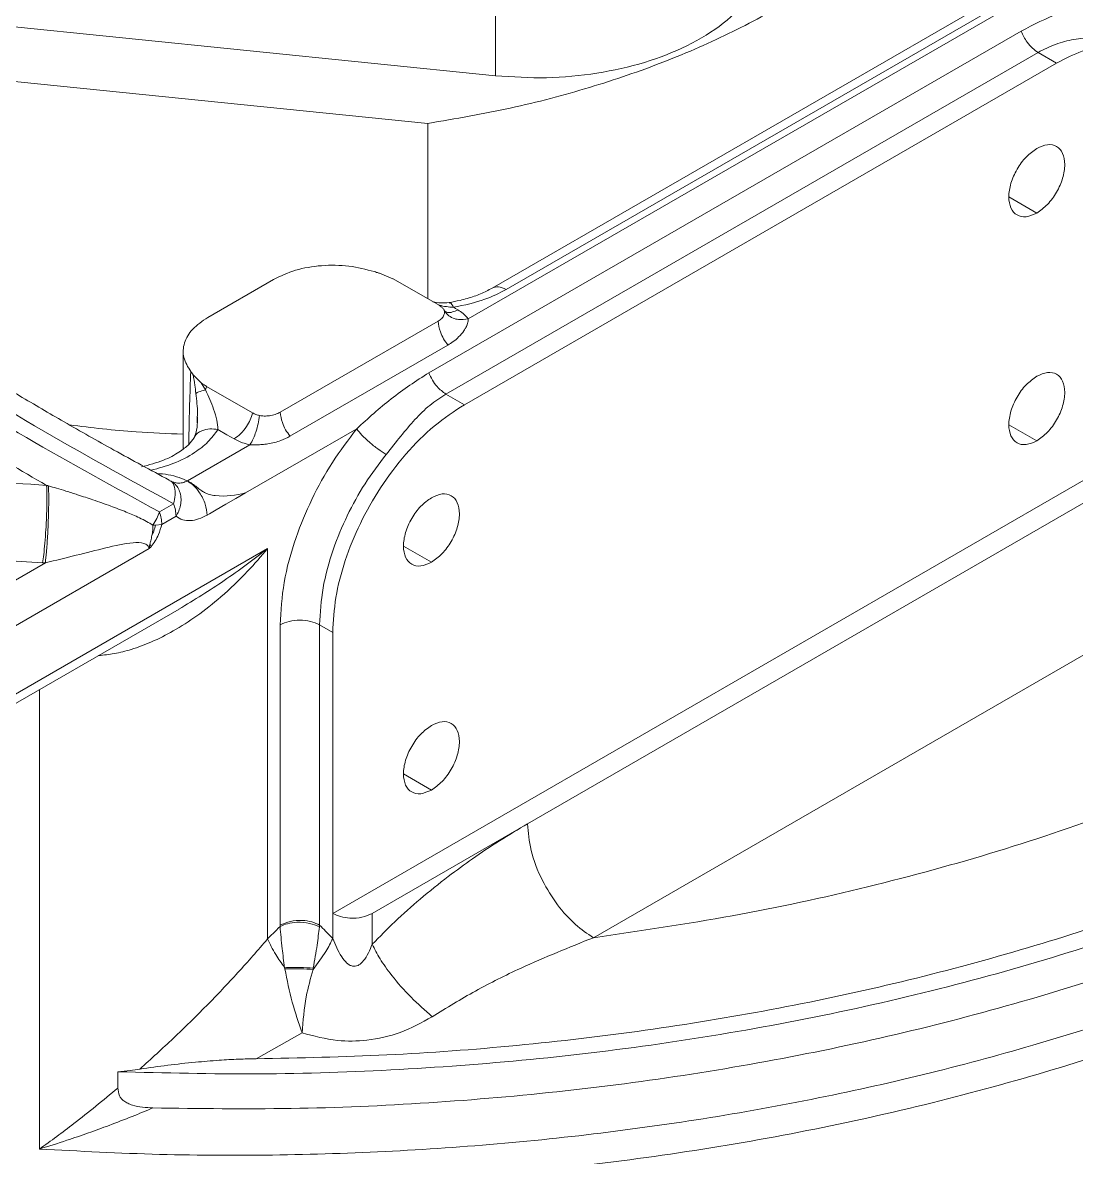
# Model space of a CAD drawing. Header units: millimetres. Extents: x 169 to 14583, y -399 to 10804.
# Drawn here: x 13317.3 to 13430.5, y 7036.6 to 7158.6 of the extents above; entities that cross this region are included whole.
import ezdxf

# ---------------------------------------------------------------- set-up
doc = ezdxf.new("R2010")
doc.units = ezdxf.units.MM
doc.header["$LTSCALE"] = 35

msp = doc.modelspace()

# ---------------------------------------------------------------- linework, layer by layer
at = {"color": 7, "linetype": 'Continuous', "lineweight": 18}
for p, q in [((13365.196, 7126.717), (13430.545, 7164.442)), ((13423.401, 7162.149), (13367.76, 7130.028)), ((13368.14, 7152.866), (13368.14, 7162.664)), ((13289.355, 7160.885), (13368.14, 7152.866)), ((13369.26, 7129.879), (13424.901, 7162)), ((13424.604, 7157.666), (13360.964, 7120.928)), ((13426.441, 7155.381), (13362.801, 7118.643)), ((13428.423, 7154.236), (13426.441, 7155.381)), ((13293.164, 7154.636), (13360.858, 7147.745)), ((13428.423, 7154.236), (13364.784, 7117.498)), ((13360.858, 7147.745), (13360.858, 7128.885)), ((13423.297, 7139.845), (13426.302, 7138.11)), ((13355.673, 7131.634), (13357.109, 7131.049)), ((13344.278, 7130.969), (13337.206, 7126.887)), ((13357.109, 7131.049), (13357.149, 7131.027)), ((13362.077, 7128.182), (13357.149, 7131.027)), ((13362.697, 7127.506), (13362.619, 7127.667)), ((13344.989, 7116.68), (13361.96, 7126.477)), ((13334.571, 7123.149), (13334.571, 7112.757)), ((13346.045, 7114.109), (13363.016, 7123.906)), ((13336.513, 7119.832), (13335.638, 7120.703)), ((13336.513, 7119.832), (13336.968, 7119.09)), ((13342.035, 7116.612), (13337.085, 7119.47)), ((13364.784, 7117.498), (13362.801, 7118.643)), ((13336.086, 7116.189), (13336.064, 7115.549)), ((13442.565, 7115.858), (13350.642, 7062.791)), ((13353.217, 7114.903), (13341.276, 7108.009)), ((13423.297, 7115.348), (13426.302, 7113.614)), ((13371.582, 7072.43), (13442.565, 7113.408)), ((13335.023, 7109.298), (13341.744, 7113.179)), ((13333.206, 7109.282), (13333.048, 7109.343)), ((13332.006, 7105.968), (13333.531, 7106.849)), ((13332.272, 7104.628), (13333.797, 7105.508)), ((13331.311, 7104.542), (13331.598, 7104.545)), ((13331.598, 7104.545), (13332.272, 7104.628)), ((13330.935, 7102.23), (13330.987, 7102.49)), ((13310.336, 7090.148), (13330.915, 7102.028)), ((13343.641, 7102.026), (13310.336, 7082.799)), ((13330.915, 7102.028), (13330.935, 7102.23)), ((13343.641, 7060.042), (13343.641, 7102.026)), ((13358.243, 7102.29), (13361.248, 7100.555)), ((13378.653, 7060.183), (13449.636, 7101.161)), ((13308.215, 7093.823), (13319.756, 7100.485)), ((13309.715, 7081.426), (13334.12, 7095.514)), ((13344.985, 7093.82), (13344.985, 7061.533)), ((13350.642, 7093.003), (13349.227, 7093.82)), ((13349.227, 7093.82), (13349.227, 7061.533)), ((13350.642, 7062.791), (13350.642, 7093.003)), ((13319.127, 7086.859), (13319.127, 7037.451)), ((13358.243, 7077.794), (13361.248, 7076.059)), ((13371.582, 7072.43), (13354.884, 7062.791)), ((13350.642, 7062.791), (13350.642, 7060.095)), ((13354.884, 7059.474), (13354.884, 7062.791)), ((13342.421, 7047.164), (13347.352, 7049.937)), ((13327.553, 7044.017), (13327.553, 7045.766))]:
    msp.add_line(p, q, dxfattribs=at)
at = {"color": 7, "linetype": 'Continuous', "lineweight": 18, "flags": 128}
for points in [[(13364.077, 7127.703), (13363.821, 7127.851), (13363.62, 7127.967)], [(13338.294, 7114.83), (13339.269, 7114.267), (13340.035, 7113.825)], [(13337.144, 7105.624), (13337.409, 7105.777), (13338.12, 7106.187), (13339.159, 7106.787), (13340.215, 7107.397), (13341.276, 7108.009)]]:
    msp.add_lwpolyline(points, dxfattribs=at)
at = {"color": 7, "linetype": 'Continuous', "lineweight": 18}
for points, knots in [([(13360.858, 7147.745), (13363.837, 7148.254), (13369.801, 7149.274), (13378.294, 7151.528), (13386.318, 7154.278), (13393.745, 7157.547), (13400.491, 7161.273), (13406.459, 7165.417), (13411.61, 7169.918), (13415.724, 7174.744), (13418.147, 7178.091), (13418.896, 7179.846), (13418.903, 7179.862)], [0, 0, 0, 0, 0.1109004, 0.2220986, 0.3330014, 0.4438968, 0.5550991, 0.6660028, 0.7768982, 0.8881005, 0.9990042, 1, 1, 1, 1]), ([(13563.294, 7141.466), (13563.631, 7138.186), (13564.305, 7131.627), (13563.669, 7121.768), (13561.831, 7111.966), (13558.676, 7102.274), (13554.259, 7092.749), (13548.602, 7083.445), (13541.921, 7074.668), (13534.371, 7066.439), (13526.099, 7058.765), (13516.918, 7051.444), (13506.872, 7044.512), (13496.014, 7038.001), (13484.046, 7031.758), (13470.94, 7025.87), (13456.702, 7020.422), (13441.789, 7015.614), (13426.282, 7011.478), (13410.276, 7008.035), (13393.864, 7005.303), (13377.601, 7003.358), (13361.61, 7002.14), (13345.983, 7001.583), (13330.328, 7001.659), (13314.72, 7002.367), (13299.235, 7003.7), (13283.486, 7005.712), (13267.577, 7008.464), (13251.635, 7012.004), (13236.203, 7016.232), (13221.377, 7021.13), (13207.239, 7026.663), (13193.87, 7032.801), (13181.699, 7039.324), (13170.71, 7046.14), (13160.867, 7053.169), (13151.899, 7060.577), (13143.851, 7068.33), (13136.757, 7076.387), (13130.468, 7084.962), (13125.132, 7094.041), (13120.888, 7103.592), (13117.912, 7113.302), (13116.231, 7123.115), (13115.847, 7132.974), (13116.763, 7142.82), (13118.909, 7152.328), (13122.184, 7161.443), (13126.083, 7169.676), (13129.414, 7174.845), (13130.926, 7177.192)], [0, 0, 0, 0, 0.0212331, 0.0424662, 0.0636993, 0.0849324, 0.1061656, 0.1273986, 0.1486317, 0.1680962, 0.1875606, 0.207025, 0.2264894, 0.2459539, 0.2654183, 0.2866514, 0.3078846, 0.3291177, 0.3503507, 0.3715839, 0.392817, 0.41405, 0.4335145, 0.452979, 0.4724434, 0.4919078, 0.5113723, 0.5308367, 0.5520697, 0.5733029, 0.594536, 0.6157691, 0.6370022, 0.6582353, 0.6794684, 0.6989329, 0.7183973, 0.7378617, 0.7573261, 0.7767906, 0.796255, 0.8174881, 0.8387212, 0.8599543, 0.8811874, 0.9024206, 0.9236536, 0.9448867, 0.9643512, 0.9838156, 1, 1, 1, 1]), ([(13368.14, 7152.866), (13369.965, 7152.748), (13373.615, 7152.514), (13379.092, 7153.047), (13384.234, 7154.207), (13388.892, 7156.027), (13392.767, 7158.439), (13395.722, 7161.337), (13396.642, 7163.494), (13397.101, 7164.572)], [0, 0, 0, 0, 0.1400121, 0.2800242, 0.4200363, 0.5600485, 0.706699, 0.8533495, 1, 1, 1, 1]), ([(13432.664, 7160.85), (13431.335, 7160.485), (13428.659, 7159.751), (13425.961, 7158.364), (13424.604, 7157.666)], [0, 0, 0, 0, 0.4968367, 1, 1, 1, 1]), ([(13426.441, 7155.381), (13426.234, 7155.521), (13425.821, 7155.802), (13425.133, 7156.57), (13424.804, 7157.251), (13424.604, 7157.666)], [0, 0, 0, 0, 0.2806499, 0.5612998, 1, 1, 1, 1]), ([(13529.001, 7156.716), (13528.99, 7154.017), (13528.968, 7148.619), (13527.617, 7140.553), (13525.308, 7132.565), (13521.961, 7124.699), (13517.618, 7116.997), (13512.297, 7109.502), (13505.82, 7102.014), (13498.11, 7094.607), (13489.108, 7087.368), (13479.114, 7080.577), (13468.194, 7074.278), (13456.42, 7068.515), (13443.873, 7063.325), (13430.634, 7058.742), (13416.792, 7054.798), (13402.439, 7051.518), (13387.759, 7048.941), (13372.856, 7047.064), (13357.833, 7045.903), (13342.691, 7045.39), (13332.599, 7045.641), (13327.553, 7045.766)], [0, 0, 0, 0, 0.0448014, 0.0896028, 0.1344042, 0.1792056, 0.224007, 0.2688084, 0.3136098, 0.3628889, 0.4121681, 0.4614473, 0.5107264, 0.5600056, 0.6092847, 0.6585639, 0.7078431, 0.7571222, 0.8064014, 0.854801, 0.9032007, 0.9516003, 1, 1, 1, 1]), ([(13433.993, 7156.954), (13433.417, 7156.981), (13432.273, 7157.034), (13430.292, 7156.813), (13428.303, 7156.324), (13427.06, 7155.695), (13426.441, 7155.381)], [0, 0, 0, 0, 0.25355231, 0.50439185, 0.7529598, 1, 1, 1, 1]), ([(13442.565, 7146.07), (13442.513, 7147.101), (13442.407, 7149.178), (13441.55, 7151.765), (13440.255, 7153.872), (13438.487, 7155.336), (13436.336, 7156.136), (13433.864, 7156.204), (13431.195, 7155.654), (13429.343, 7154.707), (13428.423, 7154.236)], [0, 0, 0, 0, 0.1242211, 0.2500121, 0.3757498, 0.4999965, 0.6241912, 0.749955, 0.8757206, 1, 1, 1, 1]), ([(13332.006, 7105.968), (13327.231, 7108.584), (13317.679, 7113.817), (13303.625, 7122.482), (13288.948, 7132.223), (13273.69, 7143.122), (13263.219, 7151.312), (13257.984, 7155.407)], [0, 0, 0, 0, 0.18662121, 0.37326682, 0.55993373, 0.77995509, 1, 1, 1, 1]), ([(13333.071, 7109.389), (13331.085, 7110.458), (13327.299, 7112.496), (13321.939, 7115.538), (13317.153, 7118.34), (13312.935, 7120.885), (13309.278, 7123.146), (13306.174, 7125.105), (13303.503, 7126.818), (13300.551, 7128.74), (13296.824, 7131.208), (13291.956, 7134.512), (13286.174, 7138.547), (13279.497, 7143.36), (13271.94, 7148.984), (13266.656, 7153.105), (13263.86, 7155.286)], [0, 0, 0, 0, 0.0829099, 0.1581157, 0.225613, 0.2853983, 0.3374688, 0.3818223, 0.418457, 0.4523486, 0.5091821, 0.5797875, 0.6641682, 0.762328, 0.8742707, 1, 1, 1, 1]), ([(13255.158, 7152.799), (13260.445, 7148.694), (13270.981, 7140.516), (13287.1, 7129.125), (13303.348, 7118.43), (13314.39, 7112.015), (13319.89, 7108.82)], [0, 0, 0, 0, 0.2528875, 0.5038468, 0.7528823, 1, 1, 1, 1]), ([(13263.886, 7153.025), (13268.306, 7149.599), (13277.038, 7142.832), (13290.228, 7133.378), (13304.013, 7124.122), (13318.374, 7115.17), (13328.533, 7109.593), (13333.531, 7106.849)], [0, 0, 0, 0, 0.19728732, 0.38970696, 0.5772471, 0.79200611, 1, 1, 1, 1]), ([(13513.276, 7144.431), (13512.556, 7141.916), (13511.115, 7136.887), (13507.709, 7129.491), (13503.419, 7122.255), (13498.176, 7115.229), (13492.064, 7108.494), (13485.136, 7102.08), (13477.453, 7096.017), (13469.012, 7090.298), (13459.274, 7084.622), (13448.137, 7079.108), (13435.532, 7073.904), (13422.18, 7069.361), (13408.177, 7065.536), (13393.665, 7062.379), (13383.657, 7060.915), (13378.653, 7060.183)], [0, 0, 0, 0, 0.06272202, 0.12544458, 0.18816712, 0.25088915, 0.31361116, 0.37521419, 0.43681722, 0.49841971, 0.56002223, 0.63335218, 0.70668188, 0.78001115, 0.85334063, 0.92667073, 1, 1, 1, 1]), ([(13529.831, 7138.118), (13529.503, 7135.351), (13528.847, 7129.817), (13526.486, 7121.601), (13523.132, 7113.507), (13518.703, 7105.585), (13513.254, 7097.878), (13506.807, 7090.432), (13499.402, 7083.289), (13491.081, 7076.491), (13481.891, 7070.076), (13471.886, 7064.082), (13461.123, 7058.543), (13449.663, 7053.49), (13437.574, 7048.953), (13424.924, 7044.957), (13411.786, 7041.527), (13398.235, 7038.681), (13384.35, 7036.436), (13370.21, 7034.804), (13355.897, 7033.796), (13341.492, 7033.417), (13327.079, 7033.669), (13312.741, 7034.55), (13298.559, 7036.056), (13284.616, 7038.178), (13270.992, 7040.904), (13257.764, 7044.218), (13245.009, 7048.101), (13232.801, 7052.53), (13221.209, 7057.481), (13210.3, 7062.925), (13200.137, 7068.83), (13190.778, 7075.163), (13182.277, 7081.886), (13174.683, 7088.963), (13168.04, 7096.351), (13162.385, 7104.008), (13157.753, 7111.891), (13154.161, 7119.954), (13151.669, 7128.15), (13150.235, 7135.918), (13150.154, 7140.948), (13150.118, 7143.205)], [0, 0, 0, 0, 0.0245016, 0.0490031, 0.0735047, 0.0980063, 0.1225078, 0.1470094, 0.171511, 0.1960125, 0.2205141, 0.2450156, 0.2695172, 0.2940188, 0.3185203, 0.3430219, 0.3675235, 0.392025, 0.4165266, 0.4410282, 0.4655297, 0.4900313, 0.5145329, 0.5390344, 0.563536, 0.5880376, 0.6125391, 0.6370407, 0.6615422, 0.6860438, 0.7105454, 0.7350469, 0.7595485, 0.7840501, 0.8085516, 0.8330532, 0.8575548, 0.8820563, 0.9065579, 0.9310595, 0.955561, 0.9800626, 1, 1, 1, 1]), ([(13355.106, 7131.807), (13354.21, 7132.04), (13352.417, 7132.505), (13349.428, 7132.528), (13346.554, 7132.052), (13345.036, 7131.33), (13344.278, 7130.969)], [0, 0, 0, 0, 0.2499937, 0.4999943, 0.7499144, 1, 1, 1, 1]), ([(13355.673, 7131.634), (13355.566, 7131.664), (13355.375, 7131.72), (13355.188, 7131.78), (13355.106, 7131.807)], [0, 0, 0, 0, 0.5599848, 1, 1, 1, 1]), ([(13367.76, 7130.028), (13367.564, 7129.92), (13366.99, 7129.604), (13365.857, 7129.138), (13364.483, 7128.727), (13363.534, 7128.552), (13363.135, 7128.478)], [0, 0, 0, 0, 0.1592088, 0.4655724, 0.7753392, 1, 1, 1, 1]), ([(13363.62, 7127.967), (13364.788, 7128.214), (13366.876, 7128.654), (13368.531, 7129.505), (13369.26, 7129.879)], [0, 0, 0, 0, 0.559689, 1, 1, 1, 1]), ([(13363.136, 7128.478), (13362.846, 7128.45), (13362.269, 7128.393), (13361.685, 7128.515), (13361.394, 7128.576)], [0, 0, 0, 0, 0.50184759, 1, 1, 1, 1]), ([(13361.935, 7128.275), (13361.992, 7128.254), (13362.525, 7128.051), (13363.103, 7128.007), (13363.62, 7127.967)], [0, 0, 0, 0, 0.1053886, 1, 1, 1, 1]), ([(13363.62, 7127.967), (13363.5, 7128.185), (13363.325, 7128.504), (13363.196, 7128.427), (13363.155, 7128.403)], [0, 0, 0, 0, 0.6835422, 1, 1, 1, 1]), ([(13337.206, 7126.887), (13336.62, 7126.482), (13335.448, 7125.673), (13334.591, 7124.15), (13334.471, 7122.549), (13335.079, 7121.554), (13335.383, 7121.056)], [0, 0, 0, 0, 0.2499939, 0.4999947, 0.7499077, 1, 1, 1, 1]), ([(13361.96, 7126.477), (13362.102, 7126.573), (13362.392, 7126.771), (13362.602, 7127.122), (13362.697, 7127.459), (13362.605, 7127.66), (13362.563, 7127.753)], [0, 0, 0, 0, 0.2729308, 0.5551302, 0.7930826, 1, 1, 1, 1]), ([(13362.563, 7127.753), (13362.682, 7127.551), (13362.921, 7127.146), (13363.511, 7126.798), (13364.265, 7126.594), (13364.84, 7126.67), (13365.196, 7126.717)], [0, 0, 0, 0, 0.25008449, 0.50016898, 0.69081842, 1, 1, 1, 1]), ([(13362.77, 7127.513), (13362.839, 7127.478), (13363.047, 7127.371), (13363.506, 7127.432), (13363.886, 7127.613), (13364.077, 7127.703)], [0, 0, 0, 0, 0.1970769, 0.5985385, 1, 1, 1, 1]), ([(13363.016, 7123.906), (13363.214, 7124.029), (13363.628, 7124.288), (13364.221, 7124.801), (13364.631, 7125.289), (13364.864, 7125.639), (13364.939, 7125.771), (13364.969, 7125.831), (13364.981, 7125.857), (13364.986, 7125.869), (13364.988, 7125.874), (13364.989, 7125.876), (13364.99, 7125.877), (13364.99, 7125.878), (13364.99, 7125.878), (13364.99, 7125.878), (13364.99, 7125.878), (13364.991, 7125.879), (13364.992, 7125.882), (13364.997, 7125.892), (13365.023, 7125.945), (13365.056, 7126.016), (13365.083, 7126.08), (13365.094, 7126.112), (13365.11, 7126.156), (13365.183, 7126.368), (13365.19, 7126.557), (13365.196, 7126.717)], [0, 0, 0, 0, 0.1732653, 0.3636128, 0.5932835, 0.6699567, 0.7044655, 0.7195178, 0.7261142, 0.7290115, 0.7302852, 0.7308455, 0.731092, 0.7312004, 0.7312856, 0.7312913, 0.7313374, 0.7314662, 0.7319552, 0.7338572, 0.7413451, 0.7822833, 0.8003828, 0.8016518, 0.812278, 0.8421163, 1, 1, 1, 1]), ([(13365.196, 7126.717), (13365.034, 7126.919), (13364.744, 7127.28), (13364.281, 7127.574), (13364.077, 7127.703)], [0, 0, 0, 0, 0.5597947, 1, 1, 1, 1]), ([(13363.016, 7123.906), (13362.856, 7124.126), (13362.536, 7124.566), (13362.114, 7125.468), (13362.018, 7126.095), (13361.96, 7126.477)], [0, 0, 0, 0, 0.2805711, 0.5611422, 1, 1, 1, 1]), ([(13335.383, 7121.056), (13335.295, 7118.707), (13335.2, 7116.14), (13335.177, 7113.472), (13335.175, 7113.245)], [0, 0, 0, 0, 0.9149143, 1, 1, 1, 1]), ([(13335.638, 7120.703), (13335.592, 7120.771), (13335.512, 7120.89), (13335.422, 7121.006), (13335.383, 7121.056)], [0, 0, 0, 0, 0.5716693, 1, 1, 1, 1]), ([(13335.638, 7120.703), (13335.701, 7120.335), (13335.814, 7119.676), (13335.896, 7119.009), (13335.932, 7118.714)], [0, 0, 0, 0, 0.5577122, 1, 1, 1, 1]), ([(13360.964, 7120.928), (13359.602, 7120.044), (13356.969, 7118.335), (13354.439, 7116.02), (13353.217, 7114.903)], [0, 0, 0, 0, 0.5171602, 1, 1, 1, 1]), ([(13360.964, 7120.928), (13361.083, 7120.663), (13361.321, 7120.133), (13361.943, 7119.271), (13362.476, 7118.881), (13362.801, 7118.643)], [0, 0, 0, 0, 0.2806499, 0.5612998, 1, 1, 1, 1]), ([(13111.4, 7120.363), (13111.444, 7119.549), (13111.634, 7116.114), (13112.79, 7110.082), (13114.877, 7102.304), (13117.82, 7094.615), (13121.535, 7087.04), (13126.028, 7079.605), (13131.279, 7072.339), (13137.269, 7065.265), (13143.977, 7058.41), (13151.381, 7051.797), (13159.453, 7045.451), (13168.164, 7039.392), (13177.485, 7033.644), (13187.381, 7028.226), (13197.818, 7023.158), (13208.759, 7018.457), (13220.166, 7014.14), (13231.997, 7010.222), (13244.21, 7006.718), (13256.764, 7003.64), (13269.612, 7000.998), (13282.71, 6998.802), (13296.01, 6997.06), (13309.467, 6995.778), (13323.033, 6994.96), (13336.658, 6994.61), (13350.295, 6994.728), (13363.896, 6995.315), (13377.413, 6996.367), (13390.797, 6997.882), (13404.001, 6999.855), (13416.979, 7002.276), (13429.683, 7005.141), (13442.074, 7008.432), (13454.085, 7012.159), (13464.463, 7015.783), (13470.625, 7018.325), (13473.09, 7019.342)], [0, 0, 0, 0, 0.008624, 0.0364197, 0.0642153, 0.092011, 0.1198066, 0.1476023, 0.1753979, 0.2031935, 0.2309892, 0.2587848, 0.2865805, 0.3143761, 0.3421718, 0.3699674, 0.3977631, 0.4255587, 0.4533543, 0.48115, 0.5089456, 0.5367413, 0.5645369, 0.5923326, 0.6201282, 0.6479238, 0.6757195, 0.7035151, 0.7313108, 0.7591064, 0.7869021, 0.8146977, 0.8424934, 0.870289, 0.8980846, 0.9258803, 0.9536759, 0.9814716, 1, 1, 1, 1]), ([(13337.085, 7119.47), (13336.974, 7119.535), (13336.777, 7119.652), (13336.593, 7119.777), (13336.513, 7119.832)], [0, 0, 0, 0, 0.5599894, 1, 1, 1, 1]), ([(13336.968, 7119.09), (13336.992, 7119.161), (13337.036, 7119.288), (13337.07, 7119.414), (13337.085, 7119.47)], [0, 0, 0, 0, 0.55997632, 1, 1, 1, 1]), ([(13336.968, 7119.09), (13336.699, 7119.017), (13336.203, 7118.882), (13336.017, 7118.767), (13335.932, 7118.714)], [0, 0, 0, 0, 0.54261, 1, 1, 1, 1]), ([(13335.932, 7118.714), (13336.02, 7117.978), (13336.125, 7117.11), (13336.091, 7116.312), (13336.086, 7116.189)], [0, 0, 0, 0, 0.84685011, 1, 1, 1, 1]), ([(13338.294, 7114.83), (13338.274, 7115.151), (13338.233, 7115.811), (13337.786, 7117.254), (13337.278, 7118.394), (13336.968, 7119.09)], [0, 0, 0, 0, 0.2693618, 0.5533792, 1, 1, 1, 1]), ([(13362.801, 7118.643), (13362.213, 7118.259), (13361.033, 7117.49), (13359.459, 7115.922), (13357.956, 7114.131), (13356.911, 7112.815), (13356.386, 7112.153)], [0, 0, 0, 0, 0.2470403, 0.4956085, 0.7464479, 1, 1, 1, 1]), ([(13350.642, 7093.003), (13350.708, 7094.238), (13350.84, 7096.709), (13351.892, 7100.735), (13353.517, 7104.752), (13355.731, 7108.67), (13358.44, 7112.252), (13361.526, 7115.366), (13363.698, 7116.787), (13364.784, 7117.498)], [0, 0, 0, 0, 0.1400121, 0.2800242, 0.4200363, 0.5600485, 0.706699, 0.8533495, 1, 1, 1, 1]), ([(13336.091, 7116.188), (13336.095, 7116.112), (13336.123, 7115.56), (13336.036, 7114.699), (13335.833, 7114.195), (13335.73, 7113.938)], [0, 0, 0, 0, 0.07304153, 0.52690035, 1, 1, 1, 1]), ([(13340.035, 7113.825), (13340.279, 7113.993), (13340.767, 7114.331), (13341.363, 7115.087), (13341.801, 7115.868), (13341.957, 7116.364), (13342.035, 7116.612)], [0, 0, 0, 0, 0.2797662, 0.5595325, 0.7797662, 1, 1, 1, 1]), ([(13341.744, 7113.179), (13341.874, 7113.398), (13342.099, 7113.781), (13342.398, 7114.588), (13342.637, 7115.436), (13342.73, 7116.033), (13342.777, 7116.332)], [0, 0, 0, 0, 0.2870547, 0.4999338, 0.7499669, 1, 1, 1, 1]), ([(13342.777, 7116.332), (13342.939, 7116.307), (13343.287, 7116.254), (13343.872, 7116.309), (13344.48, 7116.43), (13344.821, 7116.597), (13344.989, 7116.68)], [0, 0, 0, 0, 0.206751, 0.4448999, 0.72686, 1, 1, 1, 1]), ([(13346.045, 7114.109), (13345.88, 7114.337), (13345.551, 7114.792), (13345.136, 7115.698), (13345.044, 7116.314), (13344.989, 7116.68)], [0, 0, 0, 0, 0.2904503, 0.5786487, 1, 1, 1, 1]), ([(13431.959, 6993.563), (13431.649, 6993.478), (13426.942, 6992.191), (13417.479, 6990.158), (13403.598, 6987.519), (13389.415, 6985.449), (13375.044, 6983.888), (13360.542, 6982.867), (13345.957, 6982.38), (13331.333, 6982.434), (13316.744, 6983.024), (13302.249, 6984.147), (13287.924, 6985.802), (13273.811, 6987.98), (13259.954, 6990.679), (13246.421, 6993.881), (13233.268, 6997.572), (13220.565, 7001.737), (13208.348, 7006.361), (13196.656, 7011.432), (13185.545, 7016.923), (13175.061, 7022.809), (13165.262, 7029.064), (13156.173, 7035.667), (13147.827, 7042.599), (13140.259, 7049.824), (13133.502, 7057.311), (13127.596, 7065.025), (13122.553, 7072.94), (13118.393, 7081.034), (13115.139, 7089.265), (13112.767, 7097.598), (13111.437, 7105.991), (13110.887, 7111.68), (13111.043, 7114.556), (13111.047, 7114.624)], [0, 0, 0, 0, 0.0022645, 0.0344002, 0.0665473, 0.0987836, 0.1309301, 0.1630676, 0.1952033, 0.2273503, 0.2595867, 0.2917332, 0.3238706, 0.3560064, 0.3881534, 0.4203898, 0.4525363, 0.4846737, 0.5168095, 0.5489565, 0.5811929, 0.6133394, 0.6454768, 0.6776126, 0.7097596, 0.741996, 0.7741425, 0.8062799, 0.8384157, 0.8705627, 0.9027991, 0.9349456, 0.967083, 0.9992188, 1, 1, 1, 1]), ([(13322.337, 7115.33), (13324.72, 7115.034), (13328.76, 7114.533), (13332.881, 7114.393), (13334.571, 7114.336)], [0, 0, 0, 0, 0.589954, 1, 1, 1, 1]), ([(13331.129, 7110.444), (13331.931, 7110.663), (13333.68, 7111.139), (13335.705, 7112.228), (13337.327, 7113.486), (13337.965, 7114.372), (13338.294, 7114.83)], [0, 0, 0, 0, 0.24657276, 0.53735053, 0.76144493, 1, 1, 1, 1]), ([(13335.765, 7113.957), (13335.775, 7113.984), (13335.893, 7114.327), (13336.493, 7114.686), (13337.381, 7114.944), (13337.997, 7114.867), (13338.294, 7114.83)], [0, 0, 0, 0, 0.03299157, 0.41895316, 0.71956441, 1, 1, 1, 1]), ([(13353.217, 7114.903), (13352.32, 7113.715), (13350.527, 7111.338), (13348.327, 7107.34), (13346.515, 7102.977), (13345.243, 7098.323), (13345.071, 7095.321), (13344.985, 7093.82)], [0, 0, 0, 0, 0.18671251, 0.37344326, 0.56015034, 0.78008055, 1, 1, 1, 1]), ([(13319.89, 7108.82), (13315.377, 7109.125), (13306.351, 7109.735), (13292.971, 7111.304), (13284.246, 7112.777), (13279.883, 7113.513)], [0, 0, 0, 0, 0.3333164, 0.6666503, 1, 1, 1, 1]), ([(13335.733, 7113.944), (13335.563, 7113.705), (13335.195, 7113.187), (13334.114, 7112.337), (13332.454, 7111.445), (13330.902, 7111.024), (13330.076, 7110.8)], [0, 0, 0, 0, 0.1986007, 0.4302618, 0.6968436, 1, 1, 1, 1]), ([(13340.035, 7113.825), (13340.324, 7113.677), (13340.839, 7113.412), (13341.468, 7113.25), (13341.744, 7113.179)], [0, 0, 0, 0, 0.5597947, 1, 1, 1, 1]), ([(13341.744, 7113.179), (13341.86, 7113.175), (13342.12, 7113.167), (13342.558, 7113.177), (13343.09, 7113.211), (13343.967, 7113.324), (13345.001, 7113.576), (13345.724, 7113.945), (13346.045, 7114.109)], [0, 0, 0, 0, 0.0695794, 0.1575371, 0.2675886, 0.4045325, 0.7353608, 1, 1, 1, 1]), ([(13356.386, 7112.153), (13355.605, 7111.12), (13354.044, 7109.055), (13352.132, 7105.577), (13350.558, 7101.783), (13349.448, 7097.734), (13349.301, 7095.124), (13349.227, 7093.82)], [0, 0, 0, 0, 0.1867183, 0.3734365, 0.5601548, 0.7800774, 1, 1, 1, 1]), ([(13335.023, 7109.298), (13334.738, 7109.423), (13334.102, 7109.702), (13332.995, 7109.998), (13332.158, 7110.068), (13331.759, 7110.102)], [0, 0, 0, 0, 0.29821251, 0.66479379, 1, 1, 1, 1]), ([(13319.89, 7108.82), (13319.905, 7108.478), (13319.938, 7107.749), (13319.913, 7106.05), (13319.83, 7104.218), (13319.711, 7102.602), (13319.588, 7101.357), (13319.503, 7100.775), (13319.462, 7100.499)], [0, 0, 0, 0, 0.1706556, 0.3625994, 0.5647043, 0.7211554, 0.8677289, 1, 1, 1, 1]), ([(13319.756, 7100.485), (13319.796, 7100.851), (13319.882, 7101.629), (13320, 7103.361), (13320.082, 7105.182), (13320.119, 7106.759), (13320.122, 7107.955), (13320.102, 7108.503), (13320.093, 7108.762)], [0, 0, 0, 0, 0.1716689, 0.3640065, 0.5658855, 0.7219001, 0.8680317, 1, 1, 1, 1]), ([(13320.093, 7108.762), (13320.055, 7108.773), (13319.987, 7108.792), (13319.92, 7108.812), (13319.89, 7108.82)], [0, 0, 0, 0, 0.5605779, 1, 1, 1, 1]), ([(13320.093, 7108.762), (13320.378, 7108.68), (13321.006, 7108.499), (13322.05, 7108.18), (13323.367, 7107.765), (13324.983, 7107.232), (13326.726, 7106.622), (13328.387, 7105.99), (13329.668, 7105.433), (13330.618, 7104.959), (13331.088, 7104.676), (13331.311, 7104.542)], [0, 0, 0, 0, 0.0680664, 0.1499379, 0.2581011, 0.4008658, 0.5696017, 0.7228349, 0.8553188, 0.9314292, 1, 1, 1, 1]), ([(13333.531, 7106.849), (13333.607, 7107.159), (13333.768, 7107.817), (13333.665, 7108.665), (13333.452, 7109.193), (13333.224, 7109.275), (13333.206, 7109.282)], [0, 0, 0, 0, 0.2934766, 0.622819, 0.9688488, 1, 1, 1, 1]), ([(13333.566, 7109.041), (13333.465, 7109.134), (13333.356, 7109.233), (13333.222, 7109.291), (13333.212, 7109.296)], [0, 0, 0, 0, 0.92582527, 1, 1, 1, 1]), ([(13333.45, 7109.186), (13333.617, 7109.14), (13333.973, 7109.041), (13334.494, 7109.077), (13334.848, 7109.225), (13335.023, 7109.298)], [0, 0, 0, 0, 0.3078839, 0.6574004, 1, 1, 1, 1]), ([(13333.797, 7105.508), (13333.9, 7105.689), (13334.114, 7106.066), (13334.301, 7106.699), (13334.362, 7107.365), (13334.267, 7108.018), (13334.006, 7108.58), (13333.759, 7108.927), (13333.584, 7109.041), (13333.572, 7109.049)], [0, 0, 0, 0, 0.14650778, 0.30522688, 0.47327566, 0.64640978, 0.81954392, 0.98759272, 1, 1, 1, 1]), ([(13337.144, 7105.624), (13337.104, 7106.01), (13337.02, 7106.799), (13336.424, 7107.962), (13335.715, 7108.825), (13335.246, 7109.146), (13335.023, 7109.298)], [0, 0, 0, 0, 0.2818009, 0.5767317, 0.7991058, 1, 1, 1, 1]), ([(13341.276, 7108.009), (13340.232, 7107.788), (13339.015, 7107.529), (13337.421, 7107.815), (13336.899, 7108.019), (13336.444, 7108.306), (13336.005, 7108.647), (13335.541, 7109.028), (13335.196, 7109.208), (13335.023, 7109.298)], [0, 0, 0, 0, 0.54930051, 0.64059347, 0.71817033, 0.77432678, 0.83953351, 0.91939097, 1, 1, 1, 1]), ([(13331.311, 7104.542), (13331.459, 7104.776), (13331.746, 7105.23), (13331.921, 7105.727), (13332.006, 7105.968)], [0, 0, 0, 0, 0.5156286, 1, 1, 1, 1]), ([(13278.517, 7105.252), (13282.268, 7104.613), (13289.767, 7103.336), (13300.417, 7102.019), (13310.319, 7101.062), (13316.415, 7100.686), (13319.462, 7100.499)], [0, 0, 0, 0, 0.2803816, 0.5604621, 0.7803255, 1, 1, 1, 1]), ([(13333.797, 7105.508), (13334.028, 7105.36), (13334.478, 7105.071), (13335.324, 7105.008), (13336.214, 7105.154), (13336.835, 7105.468), (13337.144, 7105.624)], [0, 0, 0, 0, 0.2627602, 0.5124551, 0.757193, 1, 1, 1, 1]), ([(13331.135, 7102.244), (13331.284, 7102.438), (13331.589, 7102.832), (13332, 7103.657), (13332.169, 7104.259), (13332.272, 7104.628)], [0, 0, 0, 0, 0.2736313, 0.55532631, 1, 1, 1, 1]), ([(13331.598, 7104.545), (13331.544, 7104.334), (13331.45, 7103.966), (13331.283, 7103.601), (13331.211, 7103.444)], [0, 0, 0, 0, 0.57154746, 1, 1, 1, 1]), ([(13331.211, 7103.444), (13331.242, 7103.631), (13331.304, 7104.006), (13331.308, 7104.362), (13331.311, 7104.542)], [0, 0, 0, 0, 0.4965374, 1, 1, 1, 1]), ([(13319.756, 7100.485), (13320.871, 7100.758), (13323.13, 7101.312), (13326.205, 7102.105), (13328.632, 7102.65), (13330.156, 7102.69), (13330.759, 7102.402), (13330.865, 7102.147), (13330.915, 7102.028)], [0, 0, 0, 0, 0.2685358, 0.5436715, 0.8064536, 0.917011, 0.9611972, 1, 1, 1, 1]), ([(13331.135, 7102.244), (13331.11, 7102.288), (13331.065, 7102.368), (13331.01, 7102.453), (13330.986, 7102.49)], [0, 0, 0, 0, 0.5588735, 1, 1, 1, 1]), ([(13330.987, 7102.49), (13331.019, 7102.609), (13331.105, 7102.927), (13331.17, 7103.245), (13331.211, 7103.444)], [0, 0, 0, 0, 0.3746468, 1, 1, 1, 1]), ([(13325.472, 7090.522), (13326.037, 7090.578), (13327.227, 7090.694), (13329.14, 7091.195), (13331.275, 7091.989), (13333.636, 7093.19), (13336.14, 7094.803), (13338.829, 7096.94), (13341.382, 7099.378), (13342.938, 7101.202), (13343.641, 7102.026)], [0, 0, 0, 0, 0.0767779, 0.1615983, 0.2664776, 0.3844013, 0.519296, 0.6692717, 0.8504629, 1, 1, 1, 1]), ([(13330.915, 7102.028), (13330.934, 7102.044), (13330.971, 7102.075), (13331.026, 7102.128), (13331.08, 7102.183), (13331.116, 7102.223), (13331.135, 7102.244)], [0, 0, 0, 0, 0.2573982, 0.4864153, 0.7371943, 1, 1, 1, 1]), ([(13343.641, 7102.026), (13342.112, 7100.857), (13339.092, 7098.548), (13335.761, 7096.519), (13334.117, 7095.518)], [0, 0, 0, 0, 0.5064057, 1, 1, 1, 1]), ([(13319.462, 7100.499), (13319.517, 7100.496), (13319.615, 7100.491), (13319.713, 7100.487), (13319.756, 7100.485)], [0, 0, 0, 0, 0.5601608, 1, 1, 1, 1]), ([(13354.884, 7059.474), (13355.69, 7060.29), (13357.376, 7061.998), (13360.113, 7064.427), (13362.906, 7066.679), (13365.75, 7068.752), (13368.594, 7070.657), (13370.568, 7071.829), (13371.582, 7072.43)], [0, 0, 0, 0, 0.1515288, 0.3170841, 0.4980197, 0.6525448, 0.8216683, 1, 1, 1, 1]), ([(13378.653, 7060.183), (13377.999, 7060.621), (13376.641, 7061.532), (13374.719, 7063.69), (13373.019, 7066.429), (13371.812, 7069.535), (13371.656, 7071.491), (13371.582, 7072.43)], [0, 0, 0, 0, 0.1768132, 0.3671493, 0.5635508, 0.7902753, 1, 1, 1, 1]), ([(13344.985, 7061.533), (13345.336, 7061.689), (13346.038, 7062.003), (13347.304, 7062.077), (13348.419, 7061.914), (13348.958, 7061.66), (13349.227, 7061.533)], [0, 0, 0, 0, 0.279619, 0.5592379, 0.779619, 1, 1, 1, 1]), ([(13354.884, 7062.791), (13354.533, 7062.634), (13353.83, 7062.321), (13352.565, 7062.247), (13351.45, 7062.41), (13350.911, 7062.664), (13350.642, 7062.791)], [0, 0, 0, 0, 0.279619, 0.5592379, 0.779619, 1, 1, 1, 1]), ([(13344.983, 7061.378), (13344.728, 7061.13), (13344.278, 7060.691), (13343.834, 7060.238), (13343.641, 7060.042)], [0, 0, 0, 0, 0.565863, 1, 1, 1, 1]), ([(13349.207, 7061.329), (13348.869, 7061.48), (13348.165, 7061.793), (13346.887, 7061.885), (13345.767, 7061.731), (13345.237, 7061.493), (13344.983, 7061.378)], [0, 0, 0, 0, 0.2703681, 0.5624018, 0.7896297, 1, 1, 1, 1]), ([(13344.985, 7061.533), (13344.985, 7061.504), (13344.984, 7061.453), (13344.983, 7061.401), (13344.983, 7061.378)], [0, 0, 0, 0, 0.5599824, 1, 1, 1, 1]), ([(13344.983, 7061.378), (13345.046, 7060.607), (13345.159, 7059.235), (13345.375, 7057.65), (13345.47, 7056.957)], [0, 0, 0, 0, 0.56230875, 1, 1, 1, 1]), ([(13348.552, 7056.911), (13348.698, 7057.759), (13348.969, 7059.34), (13349.132, 7060.699), (13349.207, 7061.329)], [0, 0, 0, 0, 0.5361125, 1, 1, 1, 1]), ([(13349.227, 7061.533), (13349.224, 7061.495), (13349.218, 7061.427), (13349.21, 7061.359), (13349.207, 7061.329)], [0, 0, 0, 0, 0.5596315, 1, 1, 1, 1]), ([(13350.642, 7060.095), (13350.382, 7060.365), (13349.915, 7060.853), (13349.439, 7061.323), (13349.227, 7061.533)], [0, 0, 0, 0, 0.5537933, 1, 1, 1, 1]), ([(13329.906, 7046.058), (13331.117, 7047.153), (13333.532, 7049.336), (13337.064, 7052.822), (13340.482, 7056.405), (13342.591, 7058.833), (13343.641, 7060.042)], [0, 0, 0, 0, 0.2523364, 0.5033633, 0.7526989, 1, 1, 1, 1]), ([(13343.641, 7060.042), (13343.897, 7059.5), (13344.354, 7058.533), (13345.129, 7057.438), (13345.47, 7056.957)], [0, 0, 0, 0, 0.56052779, 1, 1, 1, 1]), ([(13348.528, 7056.777), (13349.023, 7057.438), (13349.909, 7058.619), (13350.418, 7059.644), (13350.642, 7060.095)], [0, 0, 0, 0, 0.5593957, 1, 1, 1, 1]), ([(13350.642, 7060.095), (13350.921, 7059.417), (13351.315, 7058.464), (13352.015, 7057.557), (13352.432, 7057.239), (13352.742, 7057.11), (13353.063, 7057.094), (13353.375, 7057.199), (13353.668, 7057.404), (13354.309, 7058.084), (13354.622, 7058.841), (13354.884, 7059.474)], [0, 0, 0, 0, 0.3084918, 0.4330617, 0.4844341, 0.5291956, 0.5704671, 0.6130686, 0.6611213, 0.7165018, 1, 1, 1, 1]), ([(13361.32, 7051.686), (13362.868, 7052.633), (13366.003, 7054.551), (13371.813, 7057.431), (13376.044, 7059.133), (13378.653, 7060.183)], [0, 0, 0, 0, 0.2722965, 0.5513564, 1, 1, 1, 1]), ([(13361.32, 7051.686), (13360.547, 7052.371), (13358.97, 7053.766), (13357.062, 7055.96), (13355.658, 7057.92), (13355.139, 7058.963), (13354.884, 7059.474)], [0, 0, 0, 0, 0.2750405, 0.5612142, 0.7849593, 1, 1, 1, 1]), ([(13345.47, 7056.957), (13345.722, 7056.967), (13346.247, 7056.986), (13347.347, 7056.983), (13348.093, 7056.939), (13348.552, 7056.911)], [0, 0, 0, 0, 0.2629926, 0.5460759, 1, 1, 1, 1]), ([(13345.47, 7056.957), (13345.474, 7056.933), (13345.481, 7056.889), (13345.489, 7056.845), (13345.492, 7056.826)], [0, 0, 0, 0, 0.5600776, 1, 1, 1, 1]), ([(13345.492, 7056.826), (13345.754, 7056.834), (13346.289, 7056.85), (13347.373, 7056.842), (13348.093, 7056.802), (13348.528, 7056.777)], [0, 0, 0, 0, 0.2759418, 0.5621331, 1, 1, 1, 1]), ([(13345.492, 7056.826), (13345.731, 7055.623), (13346.198, 7053.273), (13346.973, 7051.032), (13347.352, 7049.937)], [0, 0, 0, 0, 0.5115883, 1, 1, 1, 1]), ([(13347.352, 7049.937), (13347.45, 7051.241), (13347.624, 7053.553), (13348.253, 7055.799), (13348.528, 7056.777)], [0, 0, 0, 0, 0.5640564, 1, 1, 1, 1]), ([(13348.528, 7056.777), (13348.532, 7056.802), (13348.541, 7056.847), (13348.549, 7056.892), (13348.552, 7056.911)], [0, 0, 0, 0, 0.5599381, 1, 1, 1, 1]), ([(13347.352, 7049.937), (13348.609, 7049.605), (13350.893, 7049.001), (13354.494, 7049.083), (13358.029, 7049.856), (13360.199, 7051.063), (13361.32, 7051.686)], [0, 0, 0, 0, 0.26493269, 0.48122036, 0.7318677, 1, 1, 1, 1]), ([(13329.906, 7046.058), (13330.903, 7046.198), (13332.882, 7046.476), (13335.732, 7046.783), (13338.279, 7046.996), (13340.461, 7047.127), (13341.792, 7047.152), (13342.421, 7047.164)], [0, 0, 0, 0, 0.2425839, 0.4815395, 0.6852695, 0.8511557, 1, 1, 1, 1]), ([(13327.553, 7045.766), (13327.995, 7045.813), (13328.784, 7045.897), (13329.564, 7046.009), (13329.906, 7046.058)], [0, 0, 0, 0, 0.5599921, 1, 1, 1, 1]), ([(13327.553, 7044.017), (13325.974, 7042.71), (13323.152, 7040.373), (13320.357, 7038.345), (13319.127, 7037.451)], [0, 0, 0, 0, 0.5595668, 1, 1, 1, 1]), ([(13331.322, 7041.875), (13330.569, 7041.916), (13329.627, 7041.967), (13328.611, 7042.351), (13328.204, 7042.599), (13327.907, 7042.877), (13327.617, 7043.34), (13327.58, 7043.734), (13327.553, 7044.017)], [0, 0, 0, 0, 0.4346496, 0.5431425, 0.6400025, 0.722753, 0.800256, 1, 1, 1, 1]), ([(13319.127, 7037.451), (13320.109, 7037.757), (13321.856, 7038.302), (13324.355, 7039.164), (13326.692, 7040.018), (13329.009, 7040.915), (13330.577, 7041.566), (13331.322, 7041.875)], [0, 0, 0, 0, 0.2428282, 0.4316156, 0.6142398, 0.8167594, 1, 1, 1, 1])]:
    msp.add_open_spline(points, degree=3, knots=knots, dxfattribs=at)
for points in [[(13526.015, 7149.652), (13525.695, 7146.95), (13525.056, 7141.546), (13522.756, 7133.522), (13519.488, 7125.616), (13515.176, 7117.877), (13509.869, 7110.347), (13503.592, 7103.071), (13496.38, 7096.088), (13488.276, 7089.441), (13479.326, 7083.165), (13469.58, 7077.297), (13459.094, 7071.871), (13447.929, 7066.918), (13436.148, 7062.465), (13423.818, 7058.539), (13411.009, 7055.161), (13397.796, 7052.352), (13384.252, 7050.123), (13370.456, 7048.503), (13356.487, 7047.446), (13347.11, 7047.258), (13342.421, 7047.164)], [(13528.832, 7145.808), (13528.49, 7142.958), (13527.807, 7137.259), (13525.314, 7128.801), (13521.762, 7120.478), (13517.068, 7112.342), (13511.289, 7104.443), (13504.452, 7096.831), (13496.603, 7089.552), (13487.788, 7082.651), (13478.063, 7076.17), (13467.488, 7070.149), (13456.126, 7064.626), (13444.05, 7059.635), (13431.332, 7055.205), (13418.051, 7051.366), (13404.29, 7048.139), (13390.133, 7045.546), (13375.666, 7043.6), (13360.982, 7042.327), (13346.164, 7041.675), (13336.27, 7041.808), (13331.322, 7041.875)], [(13426.302, 7145.05), (13425.909, 7144.771), (13425.122, 7144.213), (13424.122, 7142.833), (13423.453, 7141.3), (13423.218, 7139.8), (13423.453, 7138.571), (13424.122, 7137.81), (13425.122, 7137.585), (13425.909, 7137.935), (13426.302, 7138.11)], [(13426.302, 7138.11), (13426.695, 7138.389), (13427.482, 7138.948), (13428.482, 7140.328), (13429.151, 7141.861), (13429.385, 7143.36), (13429.151, 7144.589), (13428.482, 7145.35), (13427.482, 7145.575), (13426.695, 7145.225), (13426.302, 7145.05)], [(13319.127, 7037.451), (13323.424, 7037.226), (13332.017, 7036.775), (13344.971, 7036.743), (13357.895, 7037.184), (13370.738, 7038.141), (13383.438, 7039.598), (13395.937, 7041.551), (13408.177, 7043.991), (13420.101, 7046.906), (13431.653, 7050.282), (13442.781, 7054.105), (13453.432, 7058.356), (13463.557, 7063.016), (13473.109, 7068.062), (13482.044, 7073.473), (13490.321, 7079.221), (13497.901, 7085.282), (13504.748, 7091.626), (13510.832, 7098.225), (13516.124, 7105.047), (13520.598, 7112.062), (13524.24, 7119.236), (13527.01, 7126.537), (13528.976, 7133.928), (13529.546, 7138.899), (13529.831, 7141.384)], [(13369.26, 7129.879), (13368.979, 7130.008), (13368.417, 7130.265), (13367.979, 7130.107), (13367.76, 7130.028)], [(13362.563, 7127.753), (13362.501, 7127.832), (13362.377, 7127.989), (13362.177, 7128.118), (13362.077, 7128.182)], [(13426.302, 7113.614), (13426.695, 7113.893), (13427.482, 7114.451), (13428.482, 7115.831), (13429.151, 7117.364), (13429.385, 7118.864), (13429.151, 7120.093), (13428.482, 7120.854), (13427.482, 7121.079), (13426.695, 7120.729), (13426.302, 7120.554)], [(13426.302, 7120.554), (13425.909, 7120.275), (13425.122, 7119.717), (13424.122, 7118.337), (13423.453, 7116.804), (13423.218, 7115.304), (13423.453, 7114.075), (13424.122, 7113.314), (13425.122, 7113.089), (13425.909, 7113.439), (13426.302, 7113.614)], [(13342.777, 7116.332), (13342.641, 7116.367), (13342.368, 7116.439), (13342.146, 7116.554), (13342.035, 7116.612)], [(13356.386, 7112.153), (13356.092, 7112.336), (13355.505, 7112.703), (13354.561, 7113.46), (13353.724, 7114.248), (13353.386, 7114.684), (13353.217, 7114.903)], [(13361.248, 7107.496), (13360.855, 7107.216), (13360.068, 7106.658), (13359.068, 7105.278), (13358.399, 7103.745), (13358.165, 7102.245), (13358.399, 7101.017), (13359.068, 7100.255), (13360.068, 7100.03), (13360.855, 7100.38), (13361.248, 7100.555)], [(13361.248, 7100.555), (13361.641, 7100.834), (13362.428, 7101.393), (13363.428, 7102.773), (13364.097, 7104.306), (13364.332, 7105.805), (13364.097, 7107.034), (13363.428, 7107.795), (13362.428, 7108.02), (13361.641, 7107.671), (13361.248, 7107.496)], [(13332.006, 7105.968), (13332.083, 7105.736), (13332.237, 7105.271), (13332.26, 7104.842), (13332.272, 7104.628)], [(13333.797, 7105.508), (13333.785, 7105.723), (13333.762, 7106.151), (13333.608, 7106.616), (13333.531, 7106.849)], [(13344.985, 7093.82), (13345.295, 7093.962), (13345.914, 7094.246), (13347.106, 7094.367), (13348.298, 7094.246), (13348.917, 7093.962), (13349.227, 7093.82)], [(13361.248, 7082.999), (13360.855, 7082.72), (13360.068, 7082.162), (13359.068, 7080.782), (13358.399, 7079.249), (13358.165, 7077.749), (13358.399, 7076.52), (13359.068, 7075.759), (13360.068, 7075.534), (13360.855, 7075.884), (13361.248, 7076.059)], [(13361.248, 7076.059), (13361.641, 7076.338), (13362.428, 7076.897), (13363.428, 7078.277), (13364.097, 7079.81), (13364.332, 7081.309), (13364.097, 7082.538), (13363.428, 7083.299), (13362.428, 7083.524), (13361.641, 7083.174), (13361.248, 7082.999)]]:
    msp.add_open_spline(points, degree=3, dxfattribs=at)

doc.saveas('drawing.dxf')
